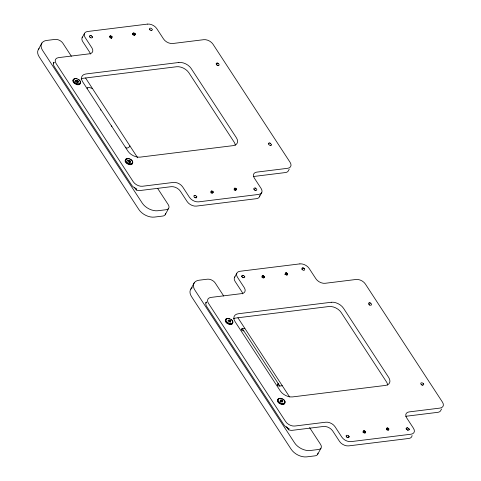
<?xml version="1.0" encoding="UTF-8"?>
<svg xmlns="http://www.w3.org/2000/svg" width="481" height="481" viewBox="0 0 481 481"><rect width="100%" height="100%" fill="white"/><g stroke="black" fill="none" stroke-linecap="round" stroke-linejoin="round"><path stroke-width="0.72" d="M92.418 37.464L91.691 37.957L90.512 37.722L89.37 36.466L89.694 35.672C91.306 34.175 93.11 38.811 92.244 36.586M112.085 37.055L111.832 37.668L111.051 37.765L110.101 37.302L109.668 36.243L110.672 35.889L111.929 36.694L111.424 38.276M135.317 34.181L135.071 34.794L134.289 34.891L133.339 34.428L132.906 33.369L133.91 33.015L135.167 33.82L134.662 35.402M196.068 197.829L194.318 197.252L193.789 195.899C194.577 194.823 196.482 195.773 196.819 196.915L196.056 197.853L196.495 197.709M216.173 63.967C215.909 63.035 217.081 66.276 218.476 65.482L219.204 64.989L218.663 63.66L217.472 63.077L216.191 63.546M244.799 276.797L244.607 276.347L244.757 277.266C243.993 278.349 242.051 277.387 241.721 276.25C241.149 275.162 243.951 275.36 242.484 275.312M253.77 188.943L253.818 188.474C254.714 187.091 257.804 189.075 256.523 190.29C255.543 191.396 253.313 188.456 253.98 189.376M268.392 143.47L268.344 143.939L268.669 143.152C270.015 141.919 271.717 145.31 271.422 144.492M264.43 276.84L264.183 277.447L263.402 277.549L262.452 277.086L262.019 276.028L263.023 275.673L264.279 276.479L263.774 278.054M287.668 273.966L287.422 274.579L286.64 274.675L285.69 274.212L285.257 273.154L286.261 272.799L287.518 273.605L287.007 275.18M346.104 436.123C345.767 435.311 347.408 438.774 348.857 437.469L349.17 436.7L348.028 435.443L346.837 435.233L346.122 435.702M365.704 431.992L365.458 432.605L364.67 432.702L363.726 432.239L363.287 431.18L364.297 430.826L365.548 431.631L365.043 433.213M388.943 429.118L388.696 429.731L387.908 429.828L386.958 429.365L386.526 428.306L387.536 427.952L388.786 428.757L388.281 430.339M406.132 428.703L406.313 429.178L406.168 428.258L407.431 427.813L406.884 427.789M409.169 429.719L409.199 429.28L408.874 430.068L407.888 430.194L406.331 429.154M73.268 79.702L73.136 80.357A3.932 2.447 28.5 0 0 75.006 83.225L76.876 84.127A4.101 2.549 28.5 0 0 80.117 83.724M80.255 83.622L80.387 82.96A3.932 2.447 28.5 0 0 80.255 82.233M125.451 159.65L125.325 160.311A3.932 2.447 28.5 0 0 127.188 163.173L129.058 164.075A4.101 2.549 28.5 0 0 132.299 163.672L132.804 162.476A3.932 2.447 28.5 0 0 130.934 159.614L130.032 159.085M284.92 402.693L284.415 403.89A4.101 2.549 28.5 0 1 281.175 404.287L279.305 403.391A3.932 2.447 28.5 0 1 277.435 400.523L277.94 399.332A4.101 2.549 28.5 0 1 279.311 398.749M100.769 110.173L100.649 109.235M38.462 49.351L41.907 43.001M82.089 37.807L84.403 33.55M89.37 36.466L90.512 37.722M90.681 35.552L91.312 35.762M75.884 80.387L75.673 80.778L76.798 80.64L77.928 81.445L77.934 82.383L76.81 82.522L78.15 81.992L78.138 81.049L77.008 80.249L75.884 80.387L75.679 81.722M76.635 80.934L77.008 80.249M77.928 81.445L78.138 81.049M77.934 82.383L78.15 81.992M109.578 37.085L110.239 35.871M110.017 37.109L110.672 35.889M110.185 37.885L111.177 36.057M110.961 37.572L111.622 36.352M110.937 38.522L111.929 36.694M111.345 38.095L112.007 36.875M132.467 34.331L133.129 33.117M132.816 34.217L133.477 32.997M132.918 34.842L133.91 33.015M133.423 35.011L134.409 33.183M133.868 35.305L134.86 33.478M134.175 35.648L135.167 33.82M134.584 35.221L135.245 34.001M149.597 29.497L150.541 30.297L151.731 30.507L152.483 29.594L151.341 28.343L150.15 28.132L149.435 28.601L149.994 29.906M151.184 30.483L151.731 30.507M127.693 161.027L128.072 160.335L129.191 160.197L130.327 161.003L130.333 161.941L130.123 162.337L130.111 161.394L128.98 160.588L127.856 160.726M128.818 160.882L129.191 160.197M128.998 162.476L130.333 161.941M129.852 161.544L130.044 161.995M129.948 161.688L130.327 161.003M259.728 195.719A7.257 4.509 28.5 0 1 256.409 198.683L196.38 206.102A7.257 4.509 28.5 0 1 187.163 201.605L180.357 191.179A7.257 4.509 28.5 0 0 171.146 186.682L140.163 190.512A7.257 4.509 28.5 0 1 136.189 189.971L136.766 188.913A7.257 4.509 28.5 0 1 131.523 184.957L54.383 66.769A7.257 4.509 28.5 0 1 54.058 62.205L53.487 63.264A7.257 4.509 28.5 0 1 53.98 62.764M216.474 63.227L216.925 63.053M217.472 63.077L218.097 63.288M216.739 64.875L217.316 65.224M217.929 65.458L218.488 65.458M165.175 214.766L168.621 208.417M194.504 195.43L195.052 195.454M194.883 197.619L195.508 197.829M196.609 196.488L196.819 196.915M210.852 192.244L211.508 191.029L211.947 191.047L212.897 191.51L213.33 192.562L212.319 192.917L211.375 192.454L210.943 191.402L211.508 191.029M210.955 192.869L211.947 191.047M211.454 193.037L212.446 191.216M211.905 193.332L212.897 191.51M212.536 193.067L213.197 191.853M234.085 189.37L234.746 188.155L235.185 188.173L236.135 188.636L236.568 189.694L235.558 190.049L234.614 189.586L234.175 188.528L234.746 188.155M234.193 189.995L235.185 188.173M234.692 190.163L235.684 188.342M235.143 190.458L236.135 188.636M235.774 190.193L236.436 188.979M269.643 143.055L270.28 143.242M190.813 289.129L194.258 282.78M268.356 143.915L269.486 145.196L270.677 145.406L271.392 144.937M271.098 145.286L270.659 145.43M255.068 188.053L255.706 188.239M254.347 189.827L255.537 190.41M259.518 196.645L261.832 192.388M234.439 277.591L236.754 273.334M241.721 276.25L242.31 277.104M243.645 275.571L244.595 276.371M242.863 277.501L243.506 277.687M228.986 320.719L229.359 320.027L230.489 320.833L230.285 322.168L230.279 321.224L229.148 320.418L228.024 320.562M230.116 321.518L230.489 320.833M261.929 276.87L262.59 275.655M262.031 277.495L263.023 275.673M262.536 277.663L263.522 275.841M262.981 277.958L263.973 276.136M263.618 277.693L264.279 276.479M263.696 277.874L264.358 276.659M243.789 330.838A1.563 0.968 28.5 0 1 241.6 329.918L242.352 328.631L244.811 328.325M284.836 274.603L285.828 272.781M285.269 274.627L286.261 272.799M286.099 274.182L286.76 272.967M286.219 275.09L287.211 273.262M286.856 274.819L287.518 273.605M286.935 275L287.59 273.785M302.08 268.031C306.722 267.268 304.383 273.13 301.767 268.801L302.501 267.911M301.948 269.282L302.345 269.685M303.048 267.935L304.257 268.494M277.333 385.72L278.367 383.814A1.581 0.98 28.5 0 0 277.525 385.107A1.581 0.98 28.5 0 0 279.81 386.021L282.269 385.714M280.429 401.058L280.213 401.455L280.417 400.12L281.541 399.982L282.672 400.781L282.684 401.725L281.559 401.863L280.429 401.058L280.417 400.12M281.169 400.667L281.541 399.982M282.203 401.322L282.395 401.779M282.299 401.473L282.672 400.781M412.079 435.497A7.257 4.509 28.5 0 1 408.76 438.462L348.725 445.881A7.257 4.509 28.5 0 1 339.514 441.39L332.708 430.958A7.257 4.509 28.5 0 0 323.497 426.461L292.514 430.297A7.257 4.509 28.5 0 1 288.54 429.755L289.111 428.697A7.257 4.509 28.5 0 1 283.874 424.741L206.734 306.553A7.257 4.509 28.5 0 1 206.409 301.99L205.838 303.048A7.257 4.509 28.5 0 1 206.331 302.543M368.837 302.982C369.943 302.507 371.825 303.505 371.542 304.792C370.803 305.862 368.831 304.954 368.524 303.751L369.258 302.862M369.805 302.886L370.448 303.072M369.089 304.659L369.648 305.026M317.526 454.551L320.971 448.202M346.669 437.031L347.246 437.379M348.581 435.84L349.17 436.7M347.871 437.59L348.418 437.614M362.854 432.142L363.51 430.922M363.197 432.022L363.858 430.808M363.305 432.653L364.297 430.826M363.804 432.822L364.796 430.994M364.255 433.116L365.247 431.289M364.887 432.852L365.548 431.631M386.435 429.154L387.097 427.934M386.544 429.78L387.536 427.952M387.043 429.948L388.035 428.12M387.494 430.242L388.48 428.415M388.125 429.978L388.786 428.757M421.272 384.608L420.695 383.724L421.019 382.93C422.102 382.395 423.983 383.489 423.725 384.746L422.462 385.191L421.272 384.608L422.474 385.167M423.184 383.417L423.581 383.82M407.263 429.978L407.9 430.164M409.187 429.305L408.622 428.397L407.419 427.837M408.988 428.848L408.622 428.397M132.443 163.57L132.065 164.105A4.101 2.549 28.5 0 1 128.824 164.508L126.954 163.606A3.932 2.447 28.5 0 1 125.084 160.744L125.824 159.115A4.101 2.549 28.5 0 1 129.064 158.712L130.062 159.085M129.918 145.935C129.155 147.733 126.635 149.02 125.367 147.102M229.359 320.027L228.234 320.166L228.247 321.11L229.377 321.915L230.501 321.777M280.207 400.511L281.331 400.372L282.461 401.172M92.46 88.546C91.781 88.456 86.358 85.714 87.175 88.588M243.019 275.36L243.663 275.547M282.383 398.869L283.285 399.398A3.932 2.447 28.5 0 1 285.155 402.26L284.65 403.457A4.101 2.549 28.5 0 1 281.409 403.854L279.539 402.952A3.932 2.447 28.5 0 1 277.669 400.09L278.174 398.899A4.101 2.549 28.5 0 1 281.415 398.496L283.219 399.338A3.499 2.177 28.5 0 1 284.878 401.888L284.433 402.952A3.65 2.267 28.5 0 1 281.547 403.306L279.888 402.507A3.499 2.177 28.5 0 1 278.222 399.958L278.667 398.893A3.65 2.267 28.5 0 1 281.553 398.539M75.896 81.331L77.026 82.131M129.209 162.085L128.078 161.279L128.072 160.335M111.345 125.902L111.893 126.455M71.38 56.247L62.867 43.206A6.145 3.818 28.5 0 0 55.068 39.4L46.705 40.434A12.296 7.636 28.5 0 0 42.635 50.481L142.262 203.12A12.296 7.636 28.5 0 0 157.864 210.732L166.228 209.704A6.145 3.818 28.5 0 0 168.26 204.678L157.654 188.432M85.57 77.988L137.668 157.81M223.731 296.031L215.217 282.99A6.145 3.818 28.5 0 0 207.419 279.184L199.056 280.219A12.296 7.636 28.5 0 0 194.979 290.259L294.612 442.905A12.296 7.636 28.5 0 0 310.215 450.517L318.572 449.482A6.145 3.818 28.5 0 0 320.611 444.462L309.596 427.585M237.921 317.767L289.61 396.963M279.81 386.021L242.352 328.631A1.563 0.968 28.5 0 0 241.6 329.918M134.554 187.464L136.189 189.971M286.49 426.617L288.54 429.755M192.286 287.704A12.296 7.636 28.5 0 0 191.534 296.615L291.167 449.254A12.296 7.636 28.5 0 0 306.764 456.866L315.127 455.832A6.145 3.818 28.5 0 0 317.947 453.102M232.606 322.011A3.932 2.447 28.5 0 1 232.732 322.745L232.233 323.941A4.101 2.549 28.5 0 1 228.992 324.338L227.122 323.436A3.932 2.447 28.5 0 1 225.252 320.574L225.757 319.378A4.101 2.549 28.5 0 1 226.353 318.999M229.371 318.584A3.65 2.267 28.5 0 0 226.485 318.945L226.04 320.009A3.499 2.177 28.5 0 0 227.699 322.553L229.365 323.358A3.65 2.267 28.5 0 0 232.251 323.004L232.696 321.939A3.499 2.177 28.5 0 0 231.03 319.39M229.647 321.332A1.202 0.746 28.5 0 1 229.852 321.542M284.415 401.208A3.932 2.447 28.5 0 1 284.794 401.966M280.261 400.932A1.202 0.746 28.5 0 1 281.307 400.956M281.583 401.094A1.202 0.746 28.5 0 1 282.034 401.497M282.173 401.719A1.202 0.746 28.5 0 1 282.239 401.948M387.62 385.065A9.68 6.012 28.5 0 0 386.399 381.764L341.203 312.518A9.68 6.012 28.5 0 0 328.92 306.523L235.967 318.013A9.68 6.012 28.5 0 0 233.435 318.855M234.926 276.797A7.257 4.509 28.5 0 0 235.149 281.487L241.955 291.919A7.257 4.509 28.5 0 1 242.797 293.885M405.766 416.39A7.257 4.509 28.5 0 1 406.764 416.167L437.746 412.337A7.257 4.509 28.5 0 0 440.476 410.972L441.047 409.914A7.257 4.509 28.5 0 0 441.528 408.964M73.407 79.599A4.101 2.549 28.5 0 1 74.002 79.215M77.02 78.806A3.65 2.267 28.5 0 0 74.134 79.161L73.689 80.225A3.499 2.177 28.5 0 0 75.349 82.774L77.014 83.574A3.65 2.267 28.5 0 0 79.9 83.219L80.345 82.155A3.499 2.177 28.5 0 0 78.686 79.605M125.589 159.548A4.101 2.549 28.5 0 1 126.184 159.163M126.96 158.964A4.101 2.549 28.5 0 1 127.862 158.958M129.203 158.754A3.65 2.267 28.5 0 0 126.317 159.109L125.872 160.173A3.499 2.177 28.5 0 0 127.537 162.722L129.197 163.528A3.65 2.267 28.5 0 0 132.083 163.167L132.528 162.103A3.499 2.177 28.5 0 0 130.868 159.56M129.684 161.712A1.202 0.746 28.5 0 1 129.822 161.941M39.111 48.575A12.296 7.636 28.5 0 0 39.183 56.83L138.817 209.469A12.296 7.636 28.5 0 0 154.413 217.087L162.776 216.053A6.145 3.818 28.5 0 0 165.596 213.317M235.269 145.286A9.68 6.012 28.5 0 0 234.049 141.985L188.853 72.733A9.68 6.012 28.5 0 0 176.569 66.739L83.616 78.229A9.68 6.012 28.5 0 0 81.085 79.07M82.576 37.019A7.257 4.509 28.5 0 0 82.798 41.703L89.604 52.134A7.257 4.509 28.5 0 1 90.446 54.106M253.415 176.605A7.257 4.509 28.5 0 1 254.413 176.389L285.395 172.559A7.257 4.509 28.5 0 0 288.125 171.188L288.696 170.13A7.257 4.509 28.5 0 0 289.177 169.186M73.028 80.135L72.902 80.796A3.932 2.447 28.5 0 0 74.771 83.658L76.641 84.56A4.101 2.549 28.5 0 0 79.882 84.157L80.622 82.528A3.932 2.447 28.5 0 0 78.752 79.666L76.882 78.764A4.101 2.549 28.5 0 0 73.641 79.167L73.028 80.135M225.619 319.486L225.487 320.142A3.932 2.447 28.5 0 0 227.357 323.004L229.227 323.905A4.101 2.549 28.5 0 0 232.467 323.503L232.972 322.312A3.932 2.447 28.5 0 0 231.102 319.45L229.233 318.548A4.101 2.549 28.5 0 0 225.992 318.945L225.619 319.486M147.547 24.092L87.512 31.518A7.257 4.509 28.5 0 0 85.107 37.446L91.913 47.878A7.257 4.509 28.5 0 1 89.508 53.806L58.526 57.636A7.257 4.509 28.5 0 0 56.121 63.57L133.261 181.758A7.257 4.509 28.5 0 0 142.472 186.255L173.455 182.425A7.257 4.509 28.5 0 1 182.672 186.917L189.478 197.348A7.257 4.509 28.5 0 0 198.689 201.846L258.718 194.42A7.257 4.509 28.5 0 0 261.129 188.492L254.317 178.06A7.257 4.509 28.5 0 1 256.728 172.126L287.71 168.296A7.257 4.509 28.5 0 0 290.115 162.368L212.975 44.18A7.257 4.509 28.5 0 0 203.758 39.682L172.775 43.512A7.257 4.509 28.5 0 1 163.564 39.015L156.758 28.589A7.257 4.509 28.5 0 0 147.547 24.092M178.878 62.482L85.931 73.972A9.68 6.012 28.5 0 0 82.72 81.884L127.922 151.13A9.68 6.012 28.5 0 0 140.205 157.125L233.153 145.635A9.68 6.012 28.5 0 0 236.363 137.722L191.161 68.476A9.68 6.012 28.5 0 0 178.878 62.482M299.897 263.877L239.863 271.296A7.257 4.509 28.5 0 0 237.458 277.23L244.264 287.656A7.257 4.509 28.5 0 1 241.859 293.59L210.876 297.42A7.257 4.509 28.5 0 0 208.471 303.355L285.612 421.542A7.257 4.509 28.5 0 0 294.823 426.034L325.805 422.204A7.257 4.509 28.5 0 1 335.023 426.701L341.829 437.127A7.257 4.509 28.5 0 0 351.04 441.624L411.069 434.205A7.257 4.509 28.5 0 0 413.474 428.27L406.667 417.845A7.257 4.509 28.5 0 1 409.078 411.91L440.061 408.08A7.257 4.509 28.5 0 0 442.466 402.146L365.326 283.958A7.257 4.509 28.5 0 0 356.108 279.467L325.126 283.297A7.257 4.509 28.5 0 1 315.915 278.8L309.109 268.374A7.257 4.509 28.5 0 0 299.897 263.877M331.229 302.266L238.281 313.756A9.68 6.012 28.5 0 0 235.071 321.663L280.273 390.915A9.68 6.012 28.5 0 0 292.556 396.909L385.503 385.419A9.68 6.012 28.5 0 0 388.714 377.507L343.512 308.261A9.68 6.012 28.5 0 0 331.229 302.266"/></g></svg>
